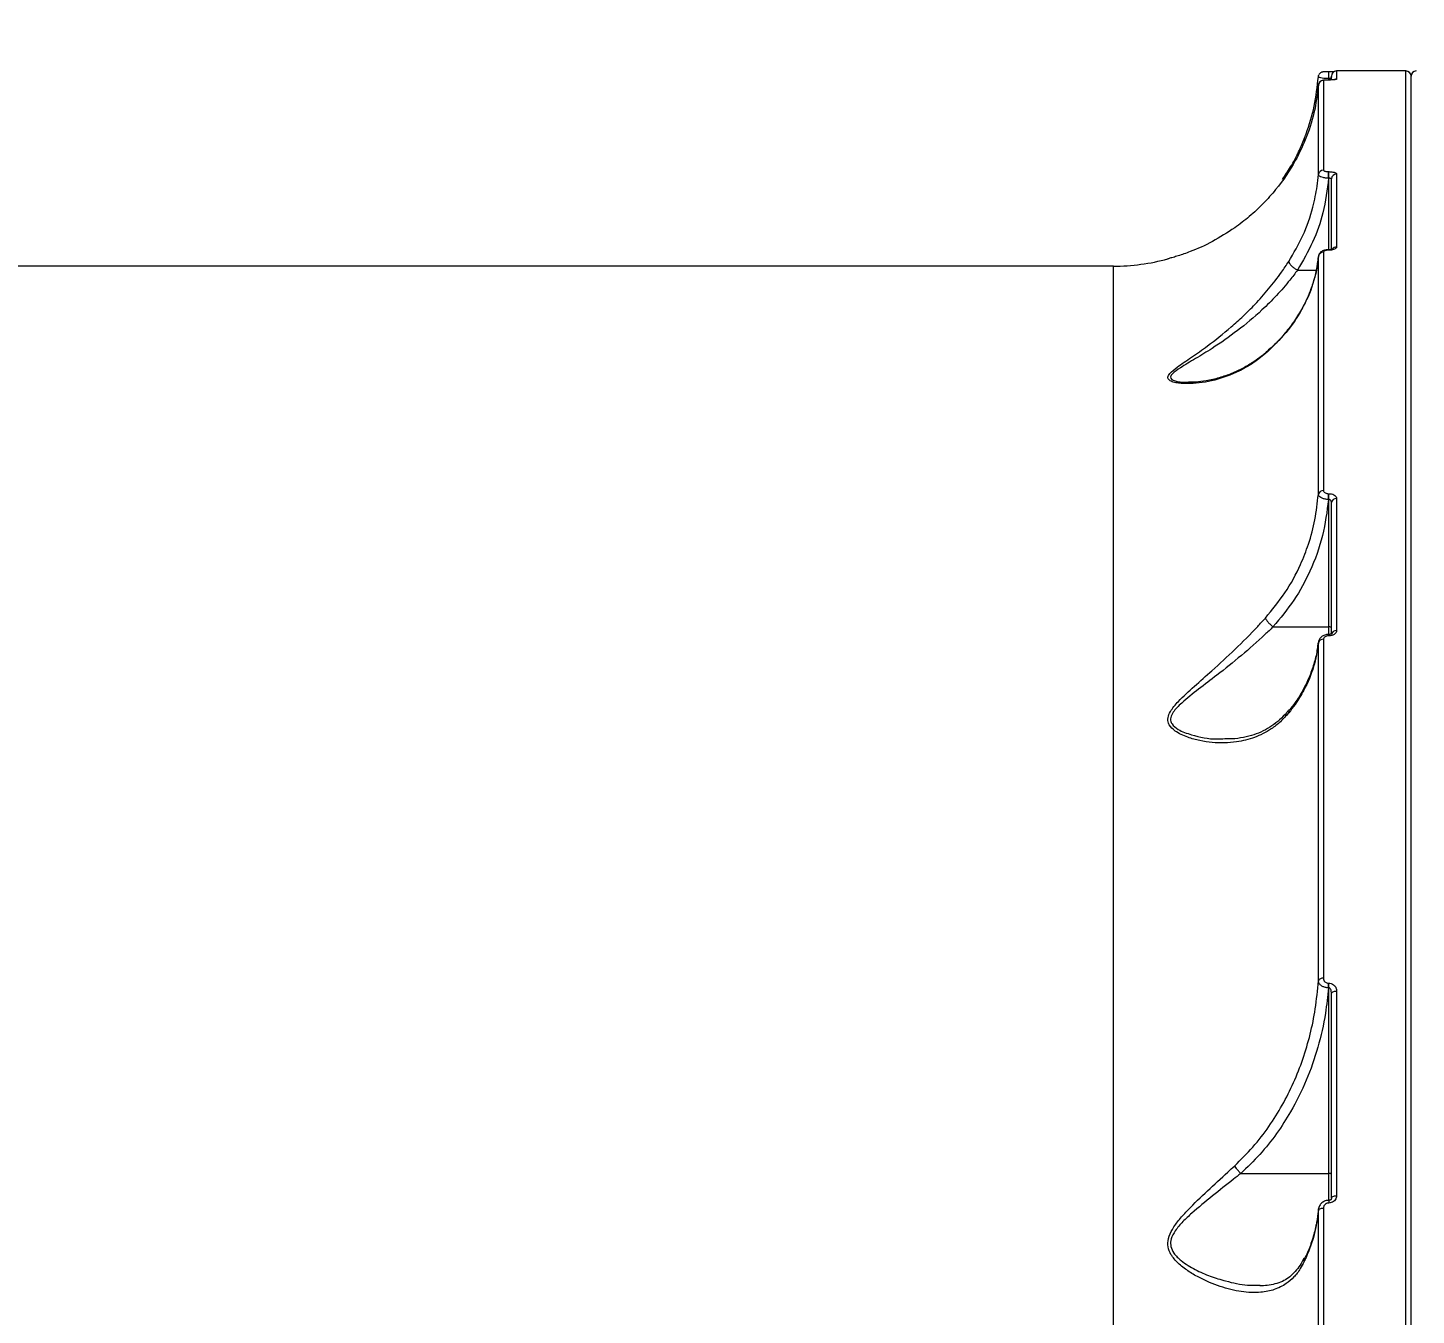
# Model space of a CAD drawing. Header units: millimetres. Extents: x -7735 to 7893, y -6545 to 6034.
# Drawn here: x -2263.5 to -1993.2, y -1991.1 to -1740.5 of the extents above; entities that cross this region are included whole.
import ezdxf

# ---------------------------------------------------------------- set-up
doc = ezdxf.new("R2010")
doc.units = ezdxf.units.MM
for name, color, linetype in [('DIKOM_ОБЪЕКТ', 7, 'Continuous'), ('DIKOM_РАЗМЕР_ЗОНА', 7, 'Continuous'), ('DIKOM_РАЗМЕР_ОБЪЕКТА', 7, 'Continuous')]:
    doc.layers.add(name, color=color, linetype=linetype)
doc.styles.add('style1', font='arial.ttf', dxfattribs={"width": 0.8})
doc.dimstyles.new('1-50', dxfattribs={"dimtxt": 300, "dimasz": 200, "dimexe": 100, "dimexo": 0, "dimgap": 100, "dimtad": 1, "dimtxsty": 'style1', "dimcen": 200, "dimclrd": 7, "dimclre": 7, "dimclrt": 7, "dimadec": 1, "dimazin": 2, "dimtfac": 1, "dimtmove": 0, "dimatfit": 2, "dimfxl": 0, "dimlwd": 25, "dimlwe": 18, "dimarcsym": 0})

# ---------------------------------------------------------------- blocks, each defined once
blk = doc.blocks.new('*D0')
at = {"layer": 'Defpoints', "color": 0, "transparency": 16777216}
for p in [(5893.22, 882.1), (-4595.74, 266.13), (5893.22, -5840.17)]:
    blk.add_point(p, dxfattribs=at)
at = {"layer": 'DIKOM_РАЗМЕР_ОБЪЕКТА', "color": 7, "lineweight": 18, "transparency": 16777216}
for p, q in [((5893.22, 882.1), (5893.22, -5940.17)), ((-4595.74, 266.13), (-4595.74, -5940.17))]:
    blk.add_line(p, q, dxfattribs=at)
at = {"layer": 'DIKOM_РАЗМЕР_ОБЪЕКТА', "color": 7, "lineweight": 25, "transparency": 16777216}
blk.add_line((-4395.74, -5840.17), (5693.22, -5840.17), dxfattribs=at)
at = {"layer": 'DIKOM_РАЗМЕР_ОБЪЕКТА', "color": 7, "transparency": 16777216}
for points in [[(-4395.74, -5806.84), (-4395.74, -5873.51), (-4595.74, -5840.17)], [(5693.22, -5806.84), (5693.22, -5873.51), (5893.22, -5840.17)]]:
    blk.add_solid(points, dxfattribs=at)
at = {"layer": 'DIKOM_РАЗМЕР_ОБЪЕКТА', "color": 7, "transparency": 16777216, "insert": (648.74, -5587), "char_height": 300, "attachment_point": 5, "style": 'style1'}
blk.add_mtext('10450', dxfattribs=at)
blk = doc.blocks.new('*D1')
at = {"layer": 'Defpoints', "color": 0, "transparency": 16777216}
for p in [(-1659.72, 4539.04), (-6635.97, -4006.79), (-1659.72, -4006.79)]:
    blk.add_point(p, dxfattribs=at)
at = {"layer": 'DIKOM_РАЗМЕР_ОБЪЕКТА', "color": 7, "lineweight": 18, "transparency": 16777216}
for p, q in [((-1659.72, 4539.04), (-6735.97, 4539.04)), ((-1659.72, -4006.79), (-6735.97, -4006.79))]:
    blk.add_line(p, q, dxfattribs=at)
at = {"layer": 'DIKOM_РАЗМЕР_ОБЪЕКТА', "color": 7, "lineweight": 25, "transparency": 16777216}
blk.add_line((-6635.97, 4339.04), (-6635.97, -3806.79), dxfattribs=at)
at = {"layer": 'DIKOM_РАЗМЕР_ОБЪЕКТА', "color": 7, "transparency": 16777216}
for points in [[(-6669.31, 4339.04), (-6602.64, 4339.04), (-6635.97, 4539.04)], [(-6669.31, -3806.79), (-6602.64, -3806.79), (-6635.97, -4006.79)]]:
    blk.add_solid(points, dxfattribs=at)
at = {"layer": 'DIKOM_РАЗМЕР_ОБЪЕКТА', "color": 7, "transparency": 16777216, "insert": (-6889.14, 266.13), "char_height": 300, "attachment_point": 5, "rotation": 90, "style": 'style1'}
blk.add_mtext('8550', dxfattribs=at)
blk = doc.blocks.new('*D2')
at = {"layer": 'Defpoints', "color": 0, "transparency": 16777216}
for p in [(-1994.19, 6033.86), (-7284.85, -5501.61), (-1994.19, -5501.61)]:
    blk.add_point(p, dxfattribs=at)
at = {"layer": 'DIKOM_РАЗМЕР_ЗОНА', "color": 7, "lineweight": 18, "transparency": 16777216}
for p, q in [((-1994.19, 6033.86), (-7384.85, 6033.86)), ((-1994.19, -5501.61), (-7384.85, -5501.61))]:
    blk.add_line(p, q, dxfattribs=at)
at = {"layer": 'DIKOM_РАЗМЕР_ЗОНА', "color": 7, "lineweight": 25, "transparency": 16777216}
blk.add_line((-7284.85, 5833.86), (-7284.85, -5301.61), dxfattribs=at)
at = {"layer": 'DIKOM_РАЗМЕР_ЗОНА', "color": 7, "transparency": 16777216}
for points in [[(-7318.18, 5833.86), (-7251.52, 5833.86), (-7284.85, 6033.86)], [(-7318.18, -5301.61), (-7251.52, -5301.61), (-7284.85, -5501.61)]]:
    blk.add_solid(points, dxfattribs=at)
at = {"layer": 'DIKOM_РАЗМЕР_ЗОНА', "color": 7, "transparency": 16777216, "insert": (-7538.02, 266.13), "char_height": 300, "attachment_point": 5, "rotation": 90, "style": 'style1'}
blk.add_mtext('11550', dxfattribs=at)
blk = doc.blocks.new('*D3')
at = {"layer": 'Defpoints', "color": 0, "transparency": 16777216}
for p in [(-6112.56, 266.13), (7893.22, 266.13), (7893.22, -6445.11)]:
    blk.add_point(p, dxfattribs=at)
at = {"layer": 'DIKOM_РАЗМЕР_ЗОНА', "color": 7, "lineweight": 18, "transparency": 16777216}
for p, q in [((-6112.56, 266.13), (-6112.56, -6545.11)), ((7893.22, 266.13), (7893.22, -6545.11))]:
    blk.add_line(p, q, dxfattribs=at)
at = {"layer": 'DIKOM_РАЗМЕР_ЗОНА', "color": 7, "lineweight": 25, "transparency": 16777216}
blk.add_line((-5912.56, -6445.11), (7693.22, -6445.11), dxfattribs=at)
at = {"layer": 'DIKOM_РАЗМЕР_ЗОНА', "color": 7, "transparency": 16777216}
for points in [[(-5912.56, -6411.77), (-5912.56, -6478.44), (-6112.56, -6445.11)], [(7693.22, -6411.77), (7693.22, -6478.44), (7893.22, -6445.11)]]:
    blk.add_solid(points, dxfattribs=at)
at = {"layer": 'DIKOM_РАЗМЕР_ЗОНА', "color": 7, "transparency": 16777216, "insert": (890.33, -6191.83), "char_height": 300, "attachment_point": 5, "style": 'style1'}
blk.add_mtext('13950', dxfattribs=at)

msp = doc.modelspace()

# ---------------------------------------------------------------- linework, layer by layer
at = {"layer": 'DIKOM_ОБЪЕКТ', "color": 7, "linetype": 'Continuous', "lineweight": 15}
for p, q in [((-1995.19, -1748.875), (-2008.69, -1748.875)), ((-2008.69, -1748.875), (-2008.69, -1750.471)), ((-1995.19, -2167.872), (-1995.19, -1748.875)), ((-2011.25, -1750.747), (-2011.25, -1768.177)), ((-2010.19, -1750.633), (-2010.294, -1750.633)), ((-2010.294, -1750.633), (-2010.294, -1750.637)), ((-2010.19, -1750.637), (-2010.294, -1750.637)), ((-2010.223, -1750.378), (-2010.258, -1750.632)), ((-2010.19, -1749.043), (-2010.223, -1749.043)), ((-2010.223, -1750.378), (-2010.223, -1749.043)), ((-2010.19, -1750.378), (-2010.223, -1750.378)), ((-2010.19, -1750.378), (-2010.19, -1749.043)), ((-2010.19, -1750.632), (-2010.19, -1750.378)), ((-2010.19, -1750.633), (-2010.19, -1750.637)), ((-2009.69, -1750.454), (-2009.69, -1749.875)), ((-1994.19, -2167.875), (-1994.19, -1749.875)), ((-2012.247, -1769.061), (-2012.247, -1751.67)), ((-2010.245, -1768.48), (-2010.19, -1768.48)), ((-2010.245, -1769.764), (-2010.245, -1768.48)), ((-2010.19, -1769.764), (-2010.245, -1769.764)), ((-2010.19, -1769.764), (-2010.19, -1768.48)), ((-2010.19, -1783.681), (-2010.19, -1769.764)), ((-2009.69, -1783.506), (-2009.69, -1769.889)), ((-2008.69, -1768.936), (-2008.69, -1783.138)), ((-2010.19, -1783.681), (-2010.27, -1783.681)), ((-2010.27, -1783.681), (-2010.27, -1783.764)), ((-2010.19, -1783.764), (-2010.27, -1783.764)), ((-2010.19, -1783.681), (-2010.19, -1783.764)), ((-2012.247, -1831.31), (-2012.247, -1785.024)), ((-2011.25, -1784.175), (-2011.25, -1830.563)), ((-2052.14, -1786.875), (-2422.24, -1786.875)), ((-2052.14, -2107.027), (-2052.14, -1786.875)), ((-2016.305, -1787.645), (-2012.675, -1787.645)), ((-2037.505, -1809.457), (-2037.35, -1809.46)), ((-2010.27, -1831.173), (-2010.19, -1831.173)), ((-2010.27, -1832.303), (-2010.27, -1831.173)), ((-2010.19, -1832.303), (-2010.27, -1832.303)), ((-2010.19, -1832.303), (-2010.19, -1831.173)), ((-2010.19, -1857.104), (-2010.19, -1832.303)), ((-2008.69, -1832.113), (-2008.69, -1857.833)), ((-2009.69, -1858.574), (-2009.69, -1832.915)), ((-2021.078, -1857.104), (-2010.19, -1857.104)), ((-2011.25, -1859.525), (-2011.25, -1925.502)), ((-2010.19, -1858.584), (-2010.245, -1858.584)), ((-2010.245, -1858.584), (-2010.245, -1858.846)), ((-2010.19, -1858.846), (-2010.245, -1858.846)), ((-2010.19, -1858.575), (-2010.19, -1857.104)), ((-2010.19, -1858.584), (-2010.19, -1858.846)), ((-2012.247, -1926.039), (-2012.247, -1860.208)), ((-2010.294, -1926.468), (-2010.19, -1926.468)), ((-2010.294, -1927.368), (-2010.294, -1926.468)), ((-2010.19, -1927.368), (-2010.19, -1926.468)), ((-2010.19, -1927.368), (-2010.294, -1927.368)), ((-2010.19, -1963.522), (-2010.19, -1927.368)), ((-2009.69, -1968.331), (-2009.69, -1928.563)), ((-2008.69, -1927.99), (-2008.69, -1967.853)), ((-2027.35, -1963.522), (-2010.19, -1963.522)), ((-2010.19, -1968.728), (-2010.19, -1963.522)), ((-2011.25, -1970.242), (-2011.25, -2033.42)), ((-2010.19, -1968.745), (-2010.223, -1968.745)), ((-2010.223, -1968.745), (-2010.223, -1969.269)), ((-2010.19, -1969.269), (-2010.223, -1969.269)), ((-2010.19, -1968.745), (-2010.19, -1969.269)), ((-2012.247, -2033.719), (-2012.247, -1970.68)), ((-2023.787, -1985.272), (-2023.588, -1985.275))]:
    msp.add_line(p, q, dxfattribs=at)
at = {"layer": 'DIKOM_ОБЪЕКТ', "color": 7, "linetype": 'Continuous', "lineweight": 15, "flags": 128}
for points in [[(-2012.247, -1750.003), (-2012.216, -1749.818), (-2012.158, -1749.657)], [(-2009.69, -1857.267), (-2009.7, -1857.235), (-2009.728, -1857.204), (-2009.774, -1857.176), (-2009.837, -1857.152), (-2009.913, -1857.132), (-2009.999, -1857.117), (-2010.093, -1857.107), (-2010.19, -1857.104)], [(-2009.69, -1928.563), (-2009.671, -1928.451), (-2009.614, -1928.344), (-2009.522, -1928.244), (-2009.397, -1928.157), (-2009.246, -1928.086), (-2009.073, -1928.033), (-2008.885, -1928), (-2008.69, -1927.99)], [(-2009.69, -1963.684), (-2009.7, -1963.653), (-2009.728, -1963.622), (-2009.774, -1963.594), (-2009.837, -1963.57), (-2009.913, -1963.55), (-2009.999, -1963.535), (-2010.093, -1963.525), (-2010.19, -1963.522)], [(-2009.69, -1968.331), (-2009.671, -1968.238), (-2009.614, -1968.148), (-2009.522, -1968.066), (-2009.397, -1967.993), (-2009.246, -1967.934), (-2009.073, -1967.889), (-2008.885, -1967.862), (-2008.69, -1967.853)], [(-2012.247, -1970.68), (-2012.216, -1970.593), (-2012.152, -1970.51), (-2012.055, -1970.434), (-2011.931, -1970.368), (-2011.783, -1970.314), (-2011.616, -1970.274), (-2011.436, -1970.25), (-2011.25, -1970.242)]]:
    msp.add_lwpolyline(points, dxfattribs=at)
at = {"layer": 'DIKOM_ОБЪЕКТ', "color": 7, "linetype": 'Continuous', "lineweight": 15}
for centre, radius, start, end in [((-2008.69, -1749.875), 1, 90, 180), ((-1995.19, -1749.875), 1, 0, 90), ((-1993.19, -1749.875), 1, 90, 180), ((-2011.252, -1751.745), 0.998, 89.88454, 175.66381), ((-2008.68, -1751.525), 1.054, 90.53248, 112.06697), ((-2011.27, -1769.159), 0.982, 88.80985, 174.30827), ((-2008.713, -1769.914), 0.977, 88.6431, 178.5448), ((-2008.701, -1784.168), 1.03, 89.39464, 141.5502), ((-2052.14, -1746.875), 40, 270, 285.35913), ((-2011.286, -1785.143), 0.968, 87.85282, 172.96287), ((-2011.329, -1831.497), 0.937, 85.14767, 168.49124), ((-2008.779, -1833.026), 0.918, 84.4266, 173.00951), ((-2011.353, -1860.444), 0.925, 83.58249, 165.19588), ((-2008.803, -1858.727), 0.9, 82.79658, 170.23631), ((-2011.4, -1926.418), 0.928, 80.69312, 155.91085)]:
    msp.add_arc(centre, radius, start, end, dxfattribs=at)
for points, knots in [([(-2015.006, -1762.12), (-2014.879, -1761.789), (-2014.082, -1759.71), (-2012.896, -1755.699), (-2012.466, -1751.926), (-2012.247, -1750.003)], [0, 0, 0, 0, 0.08498194, 0.53346312, 1, 1, 1, 1]), ([(-2010.223, -1750.378), (-2010.324, -1750.375), (-2010.659, -1750.363), (-2011.222, -1750.317), (-2011.79, -1750.229), (-2012.181, -1750.117), (-2012.225, -1750.041), (-2012.247, -1750.003)], [0, 0, 0, 0, 0.0942411, 0.3122782, 0.5411649, 0.7714102, 1, 1, 1, 1]), ([(-2010.294, -1750.634), (-2010.309, -1750.633), (-2010.453, -1750.632), (-2010.73, -1750.641), (-2011.098, -1750.668), (-2011.356, -1750.706), (-2011.639, -1750.795), (-2011.903, -1750.954), (-2012.118, -1751.214), (-2012.239, -1751.469), (-2012.234, -1751.631), (-2012.233, -1751.672)], [0, 0, 0, 0, 0.0170065, 0.153715, 0.2948101, 0.4840614, 0.5892514, 0.7105666, 0.8262043, 0.9555402, 1, 1, 1, 1]), ([(-2010.223, -1749.043), (-2010.332, -1749.043), (-2010.568, -1749.044), (-2010.901, -1749.05), (-2011.141, -1749.058), (-2011.282, -1749.068), (-2011.39, -1749.08), (-2011.534, -1749.111), (-2011.736, -1749.189), (-2011.981, -1749.36), (-2012.096, -1749.552), (-2012.158, -1749.656)], [0, 0, 0, 0, 0.1257567, 0.2730348, 0.4362192, 0.5414727, 0.6055073, 0.6582654, 0.741111, 0.8601839, 1, 1, 1, 1]), ([(-2010.294, -1750.637), (-2010.388, -1750.638), (-2010.577, -1750.64), (-2010.829, -1750.654), (-2011.039, -1750.675), (-2011.196, -1750.704), (-2011.247, -1750.73), (-2011.25, -1750.745), (-2011.25, -1750.747)], [0, 0, 0, 0, 0.16742588, 0.33454903, 0.50917796, 0.71308304, 0.95773528, 1, 1, 1, 1]), ([(-2009.065, -1750.564), (-2009.066, -1750.564), (-2009.067, -1750.565), (-2009.162, -1750.582), (-2009.376, -1750.605), (-2009.721, -1750.626), (-2010.063, -1750.635), (-2010.249, -1750.632), (-2010.31, -1750.631)], [0, 0, 0, 0, 0.0742041, 0.2264852, 0.4434342, 0.6948897, 0.9008349, 1, 1, 1, 1]), ([(-2009.161, -1749.03), (-2009.27, -1749.033), (-2009.506, -1749.039), (-2009.911, -1749.043), (-2010.165, -1749.043), (-2010.242, -1749.042)], [0, 0, 0, 0, 0.3734802, 0.810571, 1, 1, 1, 1]), ([(-2009.69, -1750.001), (-2009.696, -1750.045), (-2009.708, -1750.131), (-2009.799, -1750.246), (-2009.923, -1750.327), (-2010.039, -1750.362), (-2010.121, -1750.376), (-2010.165, -1750.377), (-2010.19, -1750.378)], [0, 0, 0, 0, 0.26856343, 0.52286211, 0.74253755, 0.86915743, 0.92419557, 1, 1, 1, 1]), ([(-2008.69, -1750.471), (-2008.691, -1750.474), (-2008.694, -1750.496), (-2008.778, -1750.535), (-2009.031, -1750.579), (-2009.363, -1750.612), (-2009.754, -1750.633), (-2010.045, -1750.636), (-2010.19, -1750.637)], [0, 0, 0, 0, 0.0392349, 0.2872302, 0.4951752, 0.6709649, 0.8352964, 1, 1, 1, 1]), ([(-2012.247, -1751.67), (-2012.471, -1753.457), (-2012.921, -1757.055), (-2014.545, -1761.959), (-2016.953, -1767), (-2019.745, -1771.142), (-2022.928, -1774.704), (-2025.579, -1777.208), (-2027.57, -1778.697), (-2028.533, -1779.417)], [0, 0, 0, 0, 0.1738753, 0.3501422, 0.4880605, 0.6922766, 0.7971161, 0.901939, 1, 1, 1, 1]), ([(-2019.224, -1770.002), (-2018.688, -1769.201), (-2017.53, -1767.469), (-2016.115, -1764.775), (-2015.352, -1762.949), (-2015.006, -1762.12)], [0, 0, 0, 0, 0.3196894, 0.690927, 1, 1, 1, 1]), ([(-2015.006, -1762.12), (-2015.009, -1762.128), (-2015.036, -1762.197), (-2015.036, -1762.309), (-2014.919, -1762.44), (-2014.883, -1762.479)], [0, 0, 0, 0, 0.0899149, 0.7255115, 1, 1, 1, 1]), ([(-2018.015, -1785.994), (-2017.037, -1784.326), (-2015.057, -1780.949), (-2013.356, -1775.934), (-2012.524, -1771.926), (-2012.319, -1769.805), (-2012.247, -1769.061)], [0, 0, 0, 0, 0.3181972, 0.6439654, 0.8752487, 1, 1, 1, 1]), ([(-2010.245, -1769.764), (-2010.537, -1772.019), (-2011.086, -1776.26), (-2013.197, -1782.301), (-2015.261, -1785.85), (-2016.305, -1787.645)], [0, 0, 0, 0, 0.3593279, 0.6759028, 1, 1, 1, 1]), ([(-2010.245, -1769.764), (-2010.394, -1769.756), (-2010.768, -1769.735), (-2011.332, -1769.64), (-2011.838, -1769.478), (-2012.182, -1769.277), (-2012.226, -1769.133), (-2012.247, -1769.061)], [0, 0, 0, 0, 0.1423784, 0.3572458, 0.5716846, 0.7857385, 1, 1, 1, 1]), ([(-2011.25, -1768.177), (-2011.239, -1768.211), (-2011.217, -1768.279), (-2011.044, -1768.369), (-2010.79, -1768.438), (-2010.507, -1768.474), (-2010.32, -1768.478), (-2010.245, -1768.48)], [0, 0, 0, 0, 0.21432102, 0.42847925, 0.64296499, 0.85772273, 1, 1, 1, 1]), ([(-2010.19, -1768.48), (-2010.08, -1768.482), (-2009.801, -1768.487), (-2009.38, -1768.542), (-2008.999, -1768.645), (-2008.74, -1768.782), (-2008.707, -1768.885), (-2008.69, -1768.936)], [0, 0, 0, 0, 0.140812, 0.3552843, 0.5700133, 0.7849717, 1, 1, 1, 1]), ([(-2009.69, -1769.889), (-2009.696, -1769.874), (-2009.707, -1769.846), (-2009.793, -1769.808), (-2009.92, -1769.78), (-2010.061, -1769.766), (-2010.153, -1769.764), (-2010.19, -1769.764)], [0, 0, 0, 0, 0.2150382, 0.4301108, 0.6448118, 0.8591262, 1, 1, 1, 1]), ([(-2028.533, -1779.417), (-2029.968, -1780.351), (-2032.874, -1782.24), (-2036.652, -1783.886), (-2039.213, -1784.775), (-2040.558, -1785.179), (-2041.369, -1785.4), (-2041.487, -1785.431), (-2041.545, -1785.446)], [0, 0, 0, 0, 0.2845352, 0.5759918, 0.744681, 0.8301049, 0.9180181, 1, 1, 1, 1]), ([(-2010.27, -1783.686), (-2010.311, -1783.685), (-2010.578, -1783.676), (-2011.112, -1783.766), (-2011.684, -1784.006), (-2012.07, -1784.418), (-2012.241, -1784.773), (-2012.231, -1784.984), (-2012.229, -1785.042)], [0, 0, 0, 0, 0.043241, 0.28474306, 0.57642578, 0.76345664, 0.93489672, 1, 1, 1, 1]), ([(-2010.27, -1783.764), (-2010.377, -1783.769), (-2010.592, -1783.777), (-2010.879, -1783.843), (-2011.099, -1783.941), (-2011.229, -1784.058), (-2011.243, -1784.139), (-2011.25, -1784.175)], [0, 0, 0, 0, 0.2040076, 0.4080195, 0.613547, 0.8265346, 1, 1, 1, 1]), ([(-2008.69, -1783.138), (-2008.701, -1783.193), (-2008.724, -1783.317), (-2008.927, -1783.495), (-2009.266, -1783.644), (-2009.702, -1783.745), (-2010.027, -1783.758), (-2010.19, -1783.764)], [0, 0, 0, 0, 0.1741924, 0.3896154, 0.5958286, 0.7978737, 1, 1, 1, 1]), ([(-2009.474, -1783.556), (-2009.474, -1783.555), (-2009.465, -1783.548), (-2009.503, -1783.573), (-2009.598, -1783.607), (-2009.774, -1783.65), (-2009.985, -1783.678), (-2010.131, -1783.678), (-2010.19, -1783.678)], [0, 0, 0, 0, 0.0116618, 0.190211, 0.3681003, 0.5947763, 0.8346935, 1, 1, 1, 1]), ([(-2022.558, -1803.907), (-2023.388, -1804.57), (-2025.061, -1805.907), (-2028.361, -1807.735), (-2032.474, -1809.224), (-2036.518, -1809.814), (-2039.185, -1809.732), (-2040.528, -1809.472), (-2041.357, -1809.119), (-2041.674, -1808.537), (-2041.138, -1807.645), (-2039.533, -1806.358), (-2036.955, -1804.615), (-2033.365, -1802.096), (-2029.94, -1799.402), (-2026.861, -1796.614), (-2024.403, -1794.161), (-2021.876, -1791.319), (-2019.676, -1788.486), (-2018.476, -1786.685), (-2018.015, -1785.994)], [0, 0, 0, 0, 0.0563557, 0.113615, 0.210372, 0.309986, 0.3619814, 0.3883024, 0.4153398, 0.4457394, 0.4741003, 0.5168001, 0.5802341, 0.6452964, 0.7405619, 0.7897121, 0.8388462, 0.8993604, 0.9613616, 1, 1, 1, 1]), ([(-2012.247, -1785.024), (-2012.518, -1786.769), (-2013.068, -1790.305), (-2015.293, -1795.273), (-2018.375, -1799.915), (-2021.153, -1802.565), (-2022.558, -1803.907)], [0, 0, 0, 0, 0.25360886, 0.51397667, 0.75397428, 1, 1, 1, 1]), ([(-2018.015, -1785.994), (-2018.015, -1786.007), (-2018.015, -1786.059), (-2017.97, -1786.209), (-2017.785, -1786.491), (-2017.397, -1786.881), (-2016.887, -1787.289), (-2016.503, -1787.525), (-2016.312, -1787.643)], [0, 0, 0, 0, 0.0380939, 0.1491987, 0.3619119, 0.5746356, 0.787314, 1, 1, 1, 1]), ([(-2012.278, -1784.98), (-2012.327, -1785.522), (-2012.458, -1786.984), (-2012.776, -1788.561), (-2013.125, -1789.573), (-2013.166, -1789.69)], [0, 0, 0, 0, 0.3429058, 0.9244225, 1, 1, 1, 1]), ([(-2016.312, -1787.643), (-2016.312, -1787.644), (-2016.779, -1788.297), (-2018.067, -1789.97), (-2020.359, -1792.615), (-2023.746, -1795.993), (-2027.973, -1799.516), (-2032.354, -1802.576), (-2036.175, -1804.888), (-2038.841, -1806.479), (-2040.569, -1807.657), (-2041.116, -1808.422), (-2040.949, -1808.791), (-2040.564, -1809.074), (-2039.938, -1809.291), (-2038.839, -1809.47), (-2037.968, -1809.461), (-2037.505, -1809.457)], [0, 0, 0, 0, 0.0000495, 0.05818, 0.1514838, 0.2449107, 0.393043, 0.541388, 0.6385858, 0.7353937, 0.797141, 0.8365748, 0.8697168, 0.8788058, 0.9172701, 0.9559977, 1, 1, 1, 1]), ([(-2016.305, -1787.645), (-2016.306, -1787.645), (-2016.309, -1787.645), (-2016.311, -1787.644), (-2016.312, -1787.643)], [0, 0, 0, 0, 0.6029108, 1, 1, 1, 1]), ([(-2013.166, -1789.69), (-2013.412, -1790.474), (-2013.943, -1792.158), (-2015.13, -1794.667), (-2016.628, -1797.194), (-2018.413, -1799.595), (-2020.323, -1801.757), (-2021.758, -1803.047), (-2022.413, -1803.635)], [0, 0, 0, 0, 0.154656, 0.3322644, 0.5085716, 0.6823001, 0.8550976, 1, 1, 1, 1]), ([(-2022.428, -1803.629), (-2022.589, -1803.778), (-2023.351, -1804.483), (-2024.836, -1805.533), (-2026.906, -1806.788), (-2029.155, -1807.832), (-2031.569, -1808.665), (-2033.935, -1809.209), (-2035.967, -1809.481), (-2037.044, -1809.487), (-2037.513, -1809.49)], [0, 0, 0, 0, 0.0350846, 0.1658634, 0.3047054, 0.451781, 0.6063961, 0.769628, 0.8998158, 1, 1, 1, 1]), ([(-2022.558, -1803.907), (-2022.544, -1803.866), (-2022.509, -1803.763), (-2022.437, -1803.695), (-2022.394, -1803.654)], [0, 0, 0, 0, 0.3980111, 1, 1, 1, 1]), ([(-2022.558, -1855.385), (-2021.236, -1853.782), (-2018.558, -1850.538), (-2015.898, -1845.593), (-2014.024, -1840.793), (-2012.787, -1836.232), (-2012.428, -1832.958), (-2012.247, -1831.31)], [0, 0, 0, 0, 0.2308631, 0.4671738, 0.6265695, 0.8119925, 1, 1, 1, 1]), ([(-2010.27, -1832.303), (-2010.575, -1834.659), (-2011.194, -1839.438), (-2013.609, -1846.016), (-2016.849, -1852.028), (-2019.657, -1855.399), (-2021.078, -1857.104)], [0, 0, 0, 0, 0.26069204, 0.52870279, 0.76163201, 1, 1, 1, 1]), ([(-2010.27, -1832.303), (-2010.387, -1832.296), (-2010.723, -1832.276), (-2011.266, -1832.161), (-2011.798, -1831.937), (-2012.17, -1831.638), (-2012.222, -1831.419), (-2012.247, -1831.31)], [0, 0, 0, 0, 0.11319246, 0.32596669, 0.54800104, 0.77544129, 1, 1, 1, 1]), ([(-2011.25, -1830.563), (-2011.239, -1830.634), (-2011.216, -1830.777), (-2011.034, -1830.966), (-2010.769, -1831.103), (-2010.497, -1831.166), (-2010.328, -1831.171), (-2010.27, -1831.173)], [0, 0, 0, 0, 0.2287886, 0.4578271, 0.6784932, 0.8883218, 1, 1, 1, 1]), ([(-2010.19, -1831.173), (-2010.103, -1831.176), (-2009.846, -1831.184), (-2009.429, -1831.281), (-2009.022, -1831.493), (-2008.743, -1831.783), (-2008.708, -1832.003), (-2008.69, -1832.113)], [0, 0, 0, 0, 0.108266, 0.3204244, 0.5430691, 0.7715865, 1, 1, 1, 1]), ([(-2009.69, -1832.915), (-2009.696, -1832.844), (-2009.707, -1832.705), (-2009.796, -1832.519), (-2009.92, -1832.388), (-2010.033, -1832.331), (-2010.118, -1832.308), (-2010.161, -1832.305), (-2010.19, -1832.303)], [0, 0, 0, 0, 0.2551989, 0.4987555, 0.7166478, 0.8615164, 0.9069613, 1, 1, 1, 1]), ([(-2018.015, -1873.839), (-2018.542, -1874.436), (-2019.607, -1875.641), (-2021.804, -1877.323), (-2024.652, -1878.752), (-2028.511, -1879.686), (-2032.137, -1879.755), (-2035.331, -1879.295), (-2037.818, -1878.612), (-2039.968, -1877.636), (-2041.106, -1876.558), (-2041.531, -1875.644), (-2041.613, -1874.778), (-2040.993, -1873.298), (-2039.238, -1871.249), (-2036.387, -1868.662), (-2032.625, -1865.35), (-2028.422, -1861.489), (-2024.94, -1857.991), (-2023.055, -1855.929), (-2022.558, -1855.385)], [0, 0, 0, 0, 0.0440623, 0.0889565, 0.1624859, 0.2382044, 0.3352443, 0.3852644, 0.4352604, 0.493551, 0.5321354, 0.5402086, 0.56656, 0.5927402, 0.6382724, 0.7076006, 0.7787233, 0.871001, 0.9660328, 1, 1, 1, 1]), ([(-2022.558, -1855.385), (-2022.544, -1855.422), (-2022.501, -1855.529), (-2022.35, -1855.787), (-2022.045, -1856.183), (-2021.591, -1856.665), (-2021.251, -1856.957), (-2021.081, -1857.104)], [0, 0, 0, 0, 0.08731241, 0.25360567, 0.50242647, 0.75124216, 1, 1, 1, 1]), ([(-2021.081, -1857.104), (-2021.081, -1857.104), (-2021.583, -1857.606), (-2023.587, -1859.5), (-2027.209, -1862.702), (-2031.583, -1866.226), (-2035.578, -1869.217), (-2038.528, -1871.559), (-2040.414, -1873.415), (-2041.086, -1874.754), (-2041.008, -1875.43), (-2040.842, -1875.821), (-2040.544, -1876.352), (-2039.323, -1877.308), (-2036.311, -1878.38), (-2033.162, -1879.034), (-2030.986, -1878.893), (-2030.477, -1878.86)], [0, 0, 0, 0, 0.00002369, 0.0498764, 0.1877809, 0.32589734, 0.42826121, 0.53025947, 0.59382985, 0.62898151, 0.66344891, 0.66390906, 0.67474841, 0.72792382, 0.81132593, 0.95583765, 1, 1, 1, 1]), ([(-2021.078, -1857.104), (-2021.078, -1857.104), (-2021.079, -1857.104), (-2021.08, -1857.104), (-2021.08, -1857.104), (-2021.081, -1857.104)], [0, 0, 0, 0, 0.4328393, 0.8028763, 1, 1, 1, 1]), ([(-2010.244, -1858.584), (-2010.245, -1858.584), (-2010.501, -1858.552), (-2011.011, -1858.678), (-2011.64, -1858.989), (-2012.053, -1859.468), (-2012.254, -1859.916), (-2012.229, -1860.179), (-2012.222, -1860.252)], [0, 0, 0, 0, 0.0003223, 0.2599746, 0.5046392, 0.7217776, 0.922706, 1, 1, 1, 1]), ([(-2010.245, -1858.846), (-2010.32, -1858.849), (-2010.507, -1858.858), (-2010.79, -1858.94), (-2011.044, -1859.093), (-2011.217, -1859.296), (-2011.239, -1859.449), (-2011.25, -1859.525)], [0, 0, 0, 0, 0.1422701, 0.3570366, 0.5714912, 0.785688, 1, 1, 1, 1]), ([(-2009.656, -1858.433), (-2009.655, -1858.433), (-2009.654, -1858.434), (-2009.72, -1858.482), (-2009.836, -1858.533), (-2010, -1858.576), (-2010.128, -1858.581), (-2010.191, -1858.583)], [0, 0, 0, 0, 0.1889907, 0.3907756, 0.5814769, 0.7926676, 1, 1, 1, 1]), ([(-2008.69, -1857.833), (-2008.707, -1857.947), (-2008.74, -1858.174), (-2008.999, -1858.478), (-2009.379, -1858.707), (-2009.801, -1858.829), (-2010.08, -1858.841), (-2010.19, -1858.846)], [0, 0, 0, 0, 0.2150214, 0.4299562, 0.6447186, 0.8591834, 1, 1, 1, 1]), ([(-2012.247, -1860.208), (-2012.489, -1861.763), (-2012.979, -1864.913), (-2014.708, -1868.912), (-2016.496, -1871.871), (-2017.595, -1873.295), (-2018.015, -1873.839)], [0, 0, 0, 0, 0.3247116, 0.65747756, 0.86900539, 1, 1, 1, 1]), ([(-2012.343, -1860.197), (-2012.377, -1860.599), (-2012.484, -1861.888), (-2013, -1864.047), (-2013.872, -1866.648), (-2015.073, -1869.177), (-2016.403, -1871.42), (-2017.461, -1872.763), (-2017.91, -1873.334)], [0, 0, 0, 0, 0.0872984, 0.2802024, 0.4735004, 0.6663122, 0.8580699, 1, 1, 1, 1]), ([(-2017.993, -1873.228), (-2018.129, -1873.409), (-2018.688, -1874.145), (-2019.792, -1875.22), (-2021.312, -1876.445), (-2022.976, -1877.422), (-2024.811, -1878.146), (-2026.872, -1878.665), (-2028.771, -1878.94), (-2030.011, -1878.927), (-2030.465, -1878.922)], [0, 0, 0, 0, 0.041994, 0.1713801, 0.3065135, 0.4458296, 0.5884309, 0.7372988, 0.9039282, 1, 1, 1, 1]), ([(-2018.015, -1873.839), (-2018.015, -1873.813), (-2018.014, -1873.71), (-2017.989, -1873.534), (-2017.899, -1873.431), (-2017.851, -1873.378)], [0, 0, 0, 0, 0.1413164, 0.5534107, 1, 1, 1, 1]), ([(-2028.533, -1962.018), (-2027.327, -1960.831), (-2024.9, -1958.44), (-2021.851, -1954.444), (-2019.209, -1950.233), (-2017.01, -1945.844), (-2015.186, -1941.225), (-2013.775, -1936.427), (-2012.718, -1931.343), (-2012.409, -1927.856), (-2012.247, -1926.039)], [0, 0, 0, 0, 0.12368653, 0.24889524, 0.36895521, 0.49074591, 0.61254707, 0.73805775, 0.86357205, 1, 1, 1, 1]), ([(-2010.294, -1927.368), (-2010.386, -1927.362), (-2010.692, -1927.343), (-2011.184, -1927.221), (-2011.709, -1926.956), (-2012.097, -1926.582), (-2012.233, -1926.252), (-2012.245, -1926.069), (-2012.247, -1926.039)], [0, 0, 0, 0, 0.0891726, 0.2936884, 0.4896344, 0.7164104, 0.9545855, 1, 1, 1, 1]), ([(-2011.25, -1925.502), (-2011.234, -1925.641), (-2011.206, -1925.887), (-2011.001, -1926.184), (-2010.744, -1926.376), (-2010.494, -1926.46), (-2010.34, -1926.466), (-2010.294, -1926.468)], [0, 0, 0, 0, 0.30257205, 0.53457348, 0.72541226, 0.91702784, 1, 1, 1, 1]), ([(-2010.19, -1926.468), (-2010.12, -1926.471), (-2009.878, -1926.481), (-2009.483, -1926.617), (-2009.074, -1926.93), (-2008.758, -1927.398), (-2008.714, -1927.78), (-2008.69, -1927.99)], [0, 0, 0, 0, 0.0796656, 0.275726, 0.4707362, 0.7105397, 1, 1, 1, 1]), ([(-2010.294, -1927.368), (-2010.458, -1929.026), (-2010.845, -1932.929), (-2012.23, -1938.984), (-2014.478, -1945.416), (-2017.243, -1951.007), (-2020.334, -1955.796), (-2023.537, -1959.872), (-2026.081, -1962.305), (-2027.354, -1963.521)], [0, 0, 0, 0, 0.1234094, 0.2903394, 0.4577857, 0.6246126, 0.7465478, 0.873296, 1, 1, 1, 1]), ([(-2009.69, -1928.563), (-2009.698, -1928.401), (-2009.711, -1928.115), (-2009.809, -1927.755), (-2009.923, -1927.535), (-2010.03, -1927.425), (-2010.111, -1927.376), (-2010.167, -1927.37), (-2010.19, -1927.368)], [0, 0, 0, 0, 0.3509484, 0.6182966, 0.8028786, 0.8793175, 0.9492549, 1, 1, 1, 1]), ([(-2015.006, -1980.677), (-2015.25, -1981.143), (-2015.841, -1982.271), (-2016.998, -1983.74), (-2018.66, -1985.168), (-2020.8, -1986.214), (-2023.714, -1986.792), (-2027.253, -1986.635), (-2031.356, -1985.626), (-2034.88, -1984.137), (-2037.654, -1982.527), (-2039.532, -1981.078), (-2040.914, -1979.513), (-2041.602, -1977.847), (-2041.53, -1976.11), (-2040.682, -1974.263), (-2039.304, -1972.417), (-2037.014, -1969.912), (-2033.812, -1966.865), (-2030.732, -1964.035), (-2028.981, -1962.43), (-2028.533, -1962.018)], [0, 0, 0, 0, 0.0311474, 0.0753848, 0.1207359, 0.1821176, 0.2453875, 0.3302607, 0.4176089, 0.5065777, 0.5523808, 0.5981002, 0.6383968, 0.6670928, 0.6962045, 0.7286738, 0.7668134, 0.8059882, 0.8877661, 0.9712472, 1, 1, 1, 1]), ([(-2027.354, -1963.521), (-2027.508, -1963.359), (-2027.816, -1963.035), (-2028.191, -1962.556), (-2028.417, -1962.221), (-2028.506, -1962.066), (-2028.533, -1962.018)], [0, 0, 0, 0, 0.3252994, 0.65054, 0.8925379, 1, 1, 1, 1]), ([(-2027.35, -1963.522), (-2027.822, -1963.896), (-2029.638, -1965.34), (-2032.878, -1967.867), (-2036.197, -1970.616), (-2038.642, -1972.861), (-2040.077, -1974.504), (-2040.952, -1976.093), (-2041.05, -1977.165), (-2040.892, -1978.105), (-2040.334, -1979.239), (-2038.675, -1980.782), (-2036.248, -1982.296), (-2033.289, -1983.559), (-2029.849, -1984.597), (-2026.634, -1985.326), (-2024.539, -1985.287), (-2023.787, -1985.272)], [0, 0, 0, 0, 0.0410615, 0.1582908, 0.275421, 0.328789, 0.3818875, 0.4245567, 0.455803, 0.461971, 0.4993764, 0.5538736, 0.6383811, 0.7234506, 0.8083966, 0.931183, 1, 1, 1, 1]), ([(-2027.354, -1963.521), (-2027.353, -1963.521), (-2027.353, -1963.522), (-2027.352, -1963.522), (-2027.351, -1963.522), (-2027.35, -1963.522)], [0, 0, 0, 0, 0.26218012, 0.67480558, 1, 1, 1, 1]), ([(-2008.69, -1967.853), (-2008.702, -1967.988), (-2008.728, -1968.277), (-2008.941, -1968.679), (-2009.28, -1969.007), (-2009.71, -1969.226), (-2010.03, -1969.255), (-2010.19, -1969.269)], [0, 0, 0, 0, 0.1890315, 0.4045065, 0.6068478, 0.8033828, 1, 1, 1, 1]), ([(-2012.255, -1970.563), (-2012.259, -1970.646), (-2012.3, -1971.683), (-2012.67, -1973.664), (-2013.411, -1976.473), (-2014.195, -1978.637), (-2014.818, -1979.83), (-2014.976, -1980.133)], [0, 0, 0, 0, 0.0255703, 0.3177013, 0.6098495, 0.9011849, 1, 1, 1, 1]), ([(-2010.223, -1968.757), (-2010.267, -1968.754), (-2010.554, -1968.729), (-2011.087, -1968.895), (-2011.716, -1969.31), (-2012.121, -1969.942), (-2012.295, -1970.455), (-2012.248, -1970.709), (-2012.247, -1970.715)], [0, 0, 0, 0, 0.0419381, 0.2718314, 0.5073356, 0.7485676, 0.994416, 1, 1, 1, 1]), ([(-2010.223, -1969.269), (-2010.332, -1969.279), (-2010.55, -1969.299), (-2010.842, -1969.449), (-2011.075, -1969.673), (-2011.224, -1969.949), (-2011.242, -1970.149), (-2011.25, -1970.242)], [0, 0, 0, 0, 0.1951514, 0.3900601, 0.5932145, 0.8110978, 1, 1, 1, 1]), ([(-2009.708, -1968.36), (-2009.711, -1968.408), (-2009.715, -1968.494), (-2009.821, -1968.619), (-2009.952, -1968.7), (-2010.084, -1968.739), (-2010.203, -1968.748), (-2010.272, -1968.738), (-2010.301, -1968.734)], [0, 0, 0, 0, 0.3052564, 0.5391786, 0.695615, 0.81575, 0.9217128, 1, 1, 1, 1]), ([(-2012.247, -1970.68), (-2012.466, -1972.266), (-2012.896, -1975.378), (-2014.082, -1978.688), (-2014.879, -1980.403), (-2015.006, -1980.677)], [0, 0, 0, 0, 0.46653951, 0.91501837, 1, 1, 1, 1]), ([(-2015.064, -1980.018), (-2015.106, -1980.111), (-2015.396, -1980.748), (-2016.037, -1981.727), (-2016.989, -1982.925), (-2018.068, -1983.873), (-2019.243, -1984.574), (-2020.66, -1985.05), (-2022.119, -1985.348), (-2023.142, -1985.368), (-2023.608, -1985.377)], [0, 0, 0, 0, 0.0226478, 0.1554103, 0.2918259, 0.4318028, 0.5758068, 0.7272733, 0.8756491, 1, 1, 1, 1]), ([(-2015.006, -1980.677), (-2015.009, -1980.657), (-2015.036, -1980.496), (-2015.044, -1980.301), (-2014.95, -1980.178), (-2014.934, -1980.157)], [0, 0, 0, 0, 0.1051093, 0.8487364, 1, 1, 1, 1])]:
    msp.add_open_spline(points, degree=3, knots=knots, dxfattribs=at)

# ---------------------------------------------------------------- dimensions: what is measured, and where the dimension line sits
at = {"layer": 'DIKOM_РАЗМЕР_ЗОНА'}
dim = msp.add_linear_dim(base=(-7284.85, -5501.612), p1=(-1994.19, 6033.862), p2=(-1994.19, -5501.612), angle=90, text='11550', dimstyle='1-50', dxfattribs=at)
dim.commit()
dim.dimension.update_dxf_attribs({"geometry": '*D2', "text_midpoint": (-7284.85, 266.125), "dimtype": 160})
dim = msp.add_linear_dim(base=(7893.216, -6445.106), p1=(-6112.558, 266.125), p2=(7893.216, 266.125), text='13950', dimstyle='1-50', dxfattribs=at)
dim.commit()
dim.dimension.update_dxf_attribs({"geometry": '*D3', "text_midpoint": (890.329, -6445.106), "dimtype": 160})
at = {"layer": 'DIKOM_РАЗМЕР_ОБЪЕКТА'}
dim = msp.add_linear_dim(base=(-6635.972, -4006.787), p1=(-1659.723, 4539.038), p2=(-1659.723, -4006.787), angle=90, text='8550', dimstyle='1-50', dxfattribs=at)
dim.commit()
dim.dimension.update_dxf_attribs({"geometry": '*D1', "text_midpoint": (-6635.972, 266.125), "dimtype": 160})
dim = msp.add_linear_dim(base=(5893.216, -5840.173), p1=(-4595.736, 266.125), p2=(5893.216, 882.098), text='10450', dimstyle='1-50', dxfattribs=at)
dim.commit()
dim.dimension.update_dxf_attribs({"geometry": '*D0', "text_midpoint": (648.74, -5840.173), "dimtype": 160})

doc.saveas('drawing.dxf')
